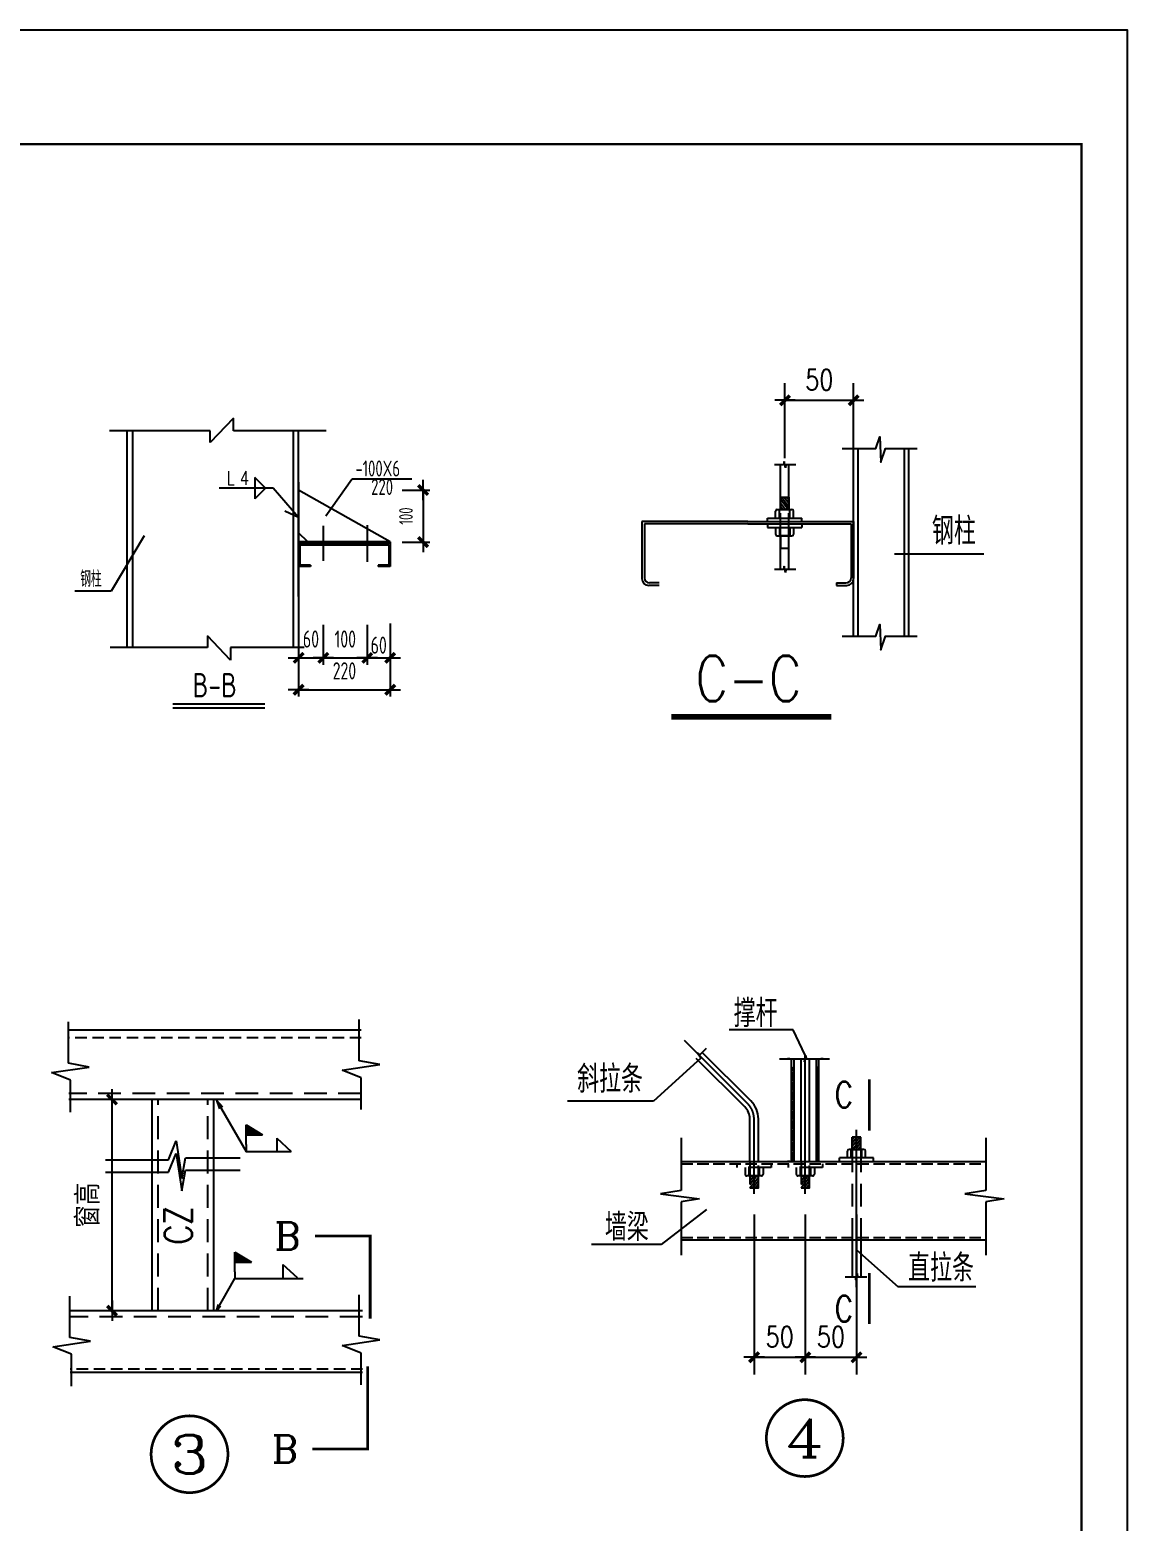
# Model space of a CAD drawing. Extents: x -321761 to 1215725, y 241863 to 438812.
# Drawn here: x 1050743 to 1074725, y 268656 to 301263 of the extents above; entities that cross this region are included whole.
import ezdxf
from ezdxf.enums import TextEntityAlignment as Align

# ---------------------------------------------------------------- set-up
doc = ezdxf.new("R2010")
doc.units = 0
doc.header["$LTSCALE"] = 1000
for name, pattern in [('DASH', [0.35, 0.25, -0.1]), ('DASHDOT', [25.4, 12.7, -6.35, 0, -6.35]), ('DASHED', [0.75, 0.5, -0.25]), ('DASHED2', [0.375, 0.25, -0.125]), ('DOTE', [2.42, 2, -0.2, 0.02, -0.2])]:
    doc.linetypes.add(name, pattern=pattern)
doc.layers.get('0').update_dxf_attribs({"linetype": 'CONTINUOUS'})
doc.layers.get('Defpoints').update_dxf_attribs({"linetype": 'CONTINUOUS'})
for name, color, linetype in [('10014', 2, 'CONTINUOUS'), ('BORDER', 7, 'CONTINUOUS'), ('D', 4, 'CONTINUOUS'), ('DHX', 1, 'DASHDOT'), ('DIM', 3, 'CONTINUOUS'), ('DOTE', 1, 'DOTE'), ('J', 7, 'DASHED2'), ('JI', 7, 'DASHED'), ('LI', 3, 'CONTINUOUS'), ('PUB_DIM', 3, 'CONTINUOUS'), ('PUB_TEXT', 7, 'CONTINUOUS'), ('XUX', 3, 'DASHED'), ('一般文字', 6, 'CONTINUOUS')]:
    doc.layers.add(name, color=color, linetype=linetype)
doc.styles.add('_HZTXT', font='atssdeng.shx', dxfattribs={"width": 0.8, "bigfont": 'atssdchn.shx'})
doc.styles.add('_SIMPLEX', font='SIMPLEX.shx', dxfattribs={"width": 0.8})
doc.styles.add('_TXT', font='SIMPLEX.shx', dxfattribs={"width": 0.6})
doc.styles.add('COMP', font='complex', dxfattribs={"bigfont": 'hztxt'})
doc.styles.add('DIM_FONT', font='SIMPLEX.shx', dxfattribs={"width": 0.8})
doc.styles.add('TESSDREN', font='tssdeng.shx', dxfattribs={"width": 0.7, "height": 300, "bigfont": 'tssdchn.shx'})
doc.styles.add('TSSD_Dimension', font='Tssdeng.shx', dxfattribs={"width": 0.7, "bigfont": 'hztxt.shx'})
doc.styles.add('TSSD_Rein', font='Tssdeng.shx', dxfattribs={"width": 0.7, "bigfont": 'hztxt.shx'})
doc.styles.add('wutxt', font='txt.shx', dxfattribs={"width": 0.8, "bigfont": 'hztxt.shx'})
doc.dimstyles.new('DIMN150', dxfattribs={"dimscale": 1.5, "dimtxt": 300, "dimasz": 1, "dimexe": 250, "dimexo": 300, "dimgap": 150, "dimtad": 1, "dimdec": 0, "dimzin": 0, "dimdsep": 46, "dimtxsty": 'DIM_FONT', "dimblk": '_DIMX', "dimcen": 0.09, "dimclrt": 7, "dimadec": 0, "dimazin": 0, "dimtfac": 1, "dimtdec": 0, "dimtix": 1, "dimtmove": 2, "dimatfit": 3, "dimldrblk": '_DIMX', "dimfxl": 1, "dimtolj": 1, "dimtzin": 0, "dimarcsym": 0})

# ---------------------------------------------------------------- blocks, each defined once
blk = doc.blocks.new('_SECTION')
at = {"const_width": 0.1}
blk.add_lwpolyline([(2, 0), (0, 0), (0, 3)], dxfattribs=at)
at = {"style": 'COMP'}
blk.add_attdef('A', text='', height=1, dxfattribs=at).set_placement((3, 0), align=Align.MIDDLE)
blk = doc.blocks.new('XHFY')
for p, q in [((0, 2.53), (0, 4.03)), ((0, 4.03), (2.5, 2.53)), ((0, 1.03), (0, 2.53)), ((0, 2.53), (2.5, 2.53)), ((0, 1.03), (0, 0))]:
    blk.add_line(p, q)
for points in [[(2.5, 2.53), (0, 2.53), (0, 4.03), (2.5, 2.53)], [(0, 4.03), (2.5, 2.53), (0, 4.03), (2.5, 2.53)], [(2.5, 2.53), (0, 2.53), (0, 4.03), (0, 2.53)]]:
    blk.add_solid(points)
blk = doc.blocks.new('_INDEX1')
at = {"const_width": 0.035}
blk.add_lwpolyline([(-0.5, 0, 1), (0.5, 0, 1)], format="xyb", close=True, dxfattribs=at)
at = {"style": 'COMP', "width": 2.333333}
blk.add_attdef('1', text='', height=0.5, dxfattribs=at).set_placement((-0.25, -0.25), (0.25, -0.25), align=Align.FIT)
blk = doc.blocks.new('*X248')
at = {"color": 0}
for p, q in [((20847, 8048.4), (20857.8, 8059.2)), ((20849, 8032.7), (20878, 8061.7)), ((20851, 8017), (20898.2, 8064.2)), ((20860.8, 8009.2), (20917.9, 8066.2)), ((20881, 8011.7), (20919.8, 8050.5)), ((20901.2, 8014.2), (20921.8, 8034.8)), ((20921.4, 8016.7), (20923.8, 8019.1))]:
    blk.add_line(p, q, dxfattribs=at)
blk = doc.blocks.new('*X247')
at = {"color": 0}
for p, q in [((20621.6, 8017.5), (20635.6, 8031.4)), ((20623.6, 8001.7), (20655.8, 8033.9)), ((20625.6, 7986), (20676, 8036.4)), ((20638.6, 7981.4), (20692.5, 8035.3)), ((20658.8, 7983.9), (20694.4, 8019.5)), ((20679, 7986.4), (20696.4, 8003.8))]:
    blk.add_line(p, q, dxfattribs=at)
blk = doc.blocks.new('*X249')
at = {"color": 0}
for p, q in [((22073.4, 7789.8), (22085.9, 7802.3)), ((22085, 7787.3), (22100, 7802.3)), ((22099.2, 7787.3), (22114.2, 7802.3)), ((22113.3, 7787.3), (22128.3, 7802.3)), ((22127.5, 7787.3), (22142.5, 7802.3)), ((22141.6, 7787.3), (22156.6, 7802.3)), ((22155.7, 7787.3), (22170.7, 7802.3)), ((22169.9, 7787.3), (22184.9, 7802.3)), ((22184, 7787.3), (22199, 7802.3)), ((22198.2, 7787.3), (22213.2, 7802.3)), ((22212.3, 7787.3), (22227.3, 7802.3)), ((22226.4, 7787.3), (22241.4, 7802.3)), ((22240.6, 7787.3), (22255.6, 7802.3)), ((22254.7, 7787.3), (22269.7, 7802.3)), ((22268.9, 7787.3), (22283.9, 7802.3)), ((22283, 7787.3), (22298, 7802.3)), ((22297.2, 7787.3), (22312.2, 7802.3)), ((22311.3, 7787.3), (22326.3, 7802.3)), ((22325.4, 7787.3), (22340.4, 7802.3)), ((22339.6, 7787.3), (22354.6, 7802.3)), ((22353.7, 7787.3), (22368.7, 7802.3)), ((22367.9, 7787.3), (22382.9, 7802.3)), ((22382, 7787.3), (22397, 7802.3)), ((22396.2, 7787.3), (22411.2, 7802.3)), ((22410.3, 7787.3), (22425.3, 7802.3)), ((22424.4, 7787.3), (22439.4, 7802.3)), ((22438.6, 7787.3), (22453.6, 7802.3)), ((22452.7, 7787.3), (22467.7, 7802.3)), ((22466.9, 7787.3), (22481.9, 7802.3)), ((22481, 7787.3), (22496, 7802.3)), ((22495.1, 7787.3), (22510.1, 7802.3)), ((22509.3, 7787.3), (22524.3, 7802.3)), ((22523.4, 7787.3), (22538.4, 7802.3)), ((22537.6, 7787.3), (22552.6, 7802.3)), ((22551.7, 7787.3), (22566.7, 7802.3)), ((22565.9, 7787.3), (22580.9, 7802.3)), ((22580, 7787.3), (22595, 7802.3)), ((22594.1, 7787.3), (22609.1, 7802.3)), ((22608.3, 7787.3), (22623.3, 7802.3)), ((22622.4, 7787.3), (22626.2, 7791.1))]:
    blk.add_line(p, q, dxfattribs=at)
blk = doc.blocks.new('*X250')
at = {"color": 0}
for p, q in [((20621.6, 8017.5), (20635.6, 8031.4)), ((20623.6, 8001.7), (20655.8, 8033.9)), ((20625.6, 7986), (20676, 8036.4)), ((20638.6, 7981.4), (20692.5, 8035.3)), ((20658.8, 7983.9), (20694.4, 8019.5)), ((20679, 7986.4), (20696.4, 8003.8))]:
    blk.add_line(p, q, dxfattribs=at)
blk = doc.blocks.new('_DIMX')
blk.add_line((-150, 0), (150, 0))
at = {"const_width": 50}
blk.add_lwpolyline([(-70, -70), (70, 70)], dxfattribs=at)
blk = doc.blocks.new('*D355')
at = {"layer": 'Defpoints', "color": 0, "linetype": 'ByBlock'}
for p in [(1068748, 293162), (1067247, 291447), (1068748, 291447)]:
    blk.add_point(p, dxfattribs=at)
at = {"layer": 'PUB_DIM', "color": 0, "linetype": 'ByBlock', "lineweight": -2}
for p, q in [((1067247, 291897), (1067247, 293537)), ((1068748, 291897), (1068748, 293537)), ((1067249, 293162), (1068746, 293162))]:
    blk.add_line(p, q, dxfattribs=at)
at = {"layer": 'PUB_DIM', "color": 0, "linetype": 'ByBlock', "lineweight": -2, "xscale": 1.5, "yscale": 1.5, "zscale": 1.5, "rotation": 180}
blk.add_blockref('_DIMX', (1067247, 293162), dxfattribs=at)
at = {"layer": 'PUB_DIM', "color": 0, "linetype": 'ByBlock', "lineweight": -2, "xscale": 1.5, "yscale": 1.5, "zscale": 1.5}
blk.add_blockref('_DIMX', (1068748, 293162), dxfattribs=at)
at = {"layer": 'PUB_DIM', "color": 7, "linetype": 'ByBlock', "insert": (1067997, 293612), "char_height": 450, "attachment_point": 5, "style": 'DIM_FONT'}
blk.add_mtext('\\A1;50', dxfattribs=at)
blk = doc.blocks.new('*D356')
at = {"layer": 'Defpoints', "color": 0, "linetype": 'ByBlock'}
for p in [(1066571, 275810), (1067691, 275810), (1067691, 272239)]:
    blk.add_point(p, dxfattribs=at)
at = {"layer": 'PUB_DIM', "color": 0, "linetype": 'ByBlock', "lineweight": -2}
for p, q in [((1066571, 275360), (1066571, 271864)), ((1067691, 275360), (1067691, 271864)), ((1066573, 272239), (1067690, 272239))]:
    blk.add_line(p, q, dxfattribs=at)
at = {"layer": 'PUB_DIM', "color": 0, "linetype": 'ByBlock', "lineweight": -2, "xscale": 1.5, "yscale": 1.5, "zscale": 1.5, "rotation": 180}
blk.add_blockref('_DIMX', (1066571, 272239), dxfattribs=at)
at = {"layer": 'PUB_DIM', "color": 0, "linetype": 'ByBlock', "lineweight": -2, "xscale": 1.5, "yscale": 1.5, "zscale": 1.5}
blk.add_blockref('_DIMX', (1067691, 272239), dxfattribs=at)
at = {"layer": 'PUB_DIM', "color": 7, "linetype": 'ByBlock', "insert": (1067131, 272689), "char_height": 450, "attachment_point": 5, "style": 'DIM_FONT'}
blk.add_mtext('\\A1;50', dxfattribs=at)
blk = doc.blocks.new('*D357')
at = {"layer": 'Defpoints', "color": 0, "linetype": 'ByBlock'}
for p in [(1067691, 275810), (1068811, 275810), (1068811, 272239)]:
    blk.add_point(p, dxfattribs=at)
at = {"layer": 'PUB_DIM', "color": 0, "linetype": 'ByBlock', "lineweight": -2}
for p, q in [((1067691, 275360), (1067691, 271864)), ((1068811, 275360), (1068811, 271864)), ((1067693, 272239), (1068809, 272239))]:
    blk.add_line(p, q, dxfattribs=at)
at = {"layer": 'PUB_DIM', "color": 0, "linetype": 'ByBlock', "lineweight": -2, "xscale": 1.5, "yscale": 1.5, "zscale": 1.5, "rotation": 180}
blk.add_blockref('_DIMX', (1067691, 272239), dxfattribs=at)
at = {"layer": 'PUB_DIM', "color": 0, "linetype": 'ByBlock', "lineweight": -2, "xscale": 1.5, "yscale": 1.5, "zscale": 1.5}
blk.add_blockref('_DIMX', (1068811, 272239), dxfattribs=at)
at = {"layer": 'PUB_DIM', "color": 7, "linetype": 'ByBlock', "insert": (1068251, 272689), "char_height": 450, "attachment_point": 5, "style": 'DIM_FONT'}
blk.add_mtext('\\A1;50', dxfattribs=at)
blk = doc.blocks.new('*D358')
at = {"layer": 'Defpoints', "color": 0, "linetype": 'ByBlock'}
for p in [(1052539, 277874), (1053418, 277874), (1053418, 273258)]:
    blk.add_point(p, dxfattribs=at)
at = {"layer": 'PUB_DIM', "color": 0, "linetype": 'ByBlock', "lineweight": -2}
for p, q in [((1052968, 277874), (1052164, 277874)), ((1052539, 273259), (1052539, 277873)), ((1052968, 273258), (1052164, 273258))]:
    blk.add_line(p, q, dxfattribs=at)
at = {"layer": 'PUB_DIM', "color": 0, "linetype": 'ByBlock', "lineweight": -2, "xscale": 1.5, "yscale": 1.5, "zscale": 1.5}
for p, rotation in [((1052539, 277874), 90), ((1052539, 273258), 270)]:
    blk.add_blockref('_DIMX', p, dxfattribs=dict(at, rotation=rotation))
at = {"layer": 'PUB_DIM', "color": 7, "linetype": 'ByBlock', "insert": (1052017, 275566), "char_height": 450, "attachment_point": 5, "rotation": 90, "style": 'DIM_FONT'}
blk.add_mtext('\\A1;窗高', dxfattribs=at)
blk = doc.blocks.new('*D371')
at = {"layer": 'Defpoints', "color": 0}
for p in [(1058578, 291201), (1058578, 290064), (1059338, 290064)]:
    blk.add_point(p, dxfattribs=at)
at = {"layer": 'PUB_DIM', "color": 0, "lineweight": -2}
for p, q in [((1058878, 291201), (1059488, 291201)), ((1059338, 291200), (1059338, 290065)), ((1058878, 290064), (1059488, 290064))]:
    blk.add_line(p, q, dxfattribs=at)
at = {"layer": 'PUB_DIM', "color": 0, "lineweight": -2, "xscale": 1.5, "yscale": 1.5, "zscale": 1.5}
for p, rotation in [((1059338, 291201), 90), ((1059338, 290064), 270)]:
    blk.add_blockref('_DIMX', p, dxfattribs=dict(at, rotation=rotation))
at = {"layer": 'PUB_DIM', "color": 7, "insert": (1058963, 290632), "char_height": 300, "attachment_point": 5, "rotation": 90, "style": 'TESSDREN'}
blk.add_mtext('\\A1;100', dxfattribs=at)
blk = doc.blocks.new('*D372')
at = {"layer": 'Defpoints', "color": 0}
for p in [(1056617, 288550), (1057157, 288550), (1057157, 287531)]:
    blk.add_point(p, dxfattribs=at)
at = {"layer": 'PUB_DIM', "color": 0, "lineweight": -2}
for p, q in [((1056617, 288250), (1056617, 287381)), ((1057157, 288250), (1057157, 287381)), ((1056616, 287531), (1056614, 287531)), ((1056617, 287531), (1057157, 287531)), ((1057158, 287531), (1057160, 287531))]:
    blk.add_line(p, q, dxfattribs=at)
at = {"layer": 'PUB_DIM', "color": 0, "lineweight": -2, "xscale": 1.5, "yscale": 1.5, "zscale": 1.5}
blk.add_blockref('_DIMX', (1056617, 287531), dxfattribs=at)
at = {"layer": 'PUB_DIM', "color": 0, "lineweight": -2, "xscale": 1.5, "yscale": 1.5, "zscale": 1.5, "rotation": 180}
blk.add_blockref('_DIMX', (1057157, 287531), dxfattribs=at)
at = {"layer": 'PUB_DIM', "color": 7, "insert": (1056887, 287943), "char_height": 375, "attachment_point": 5, "style": 'TSSD_Dimension'}
blk.add_mtext('\\A1;60', dxfattribs=at)
blk = doc.blocks.new('*D373')
at = {"layer": 'Defpoints', "color": 0}
for p in [(1057157, 288550), (1058117, 288550), (1058117, 287531)]:
    blk.add_point(p, dxfattribs=at)
at = {"layer": 'PUB_DIM', "color": 0, "lineweight": -2}
for p, q in [((1057157, 288250), (1057157, 287381)), ((1058117, 288250), (1058117, 287381)), ((1057158, 287531), (1058116, 287531))]:
    blk.add_line(p, q, dxfattribs=at)
at = {"layer": 'PUB_DIM', "color": 0, "lineweight": -2, "xscale": 1.5, "yscale": 1.5, "zscale": 1.5, "rotation": 180}
blk.add_blockref('_DIMX', (1057157, 287531), dxfattribs=at)
at = {"layer": 'PUB_DIM', "color": 0, "lineweight": -2, "xscale": 1.5, "yscale": 1.5, "zscale": 1.5}
blk.add_blockref('_DIMX', (1058117, 287531), dxfattribs=at)
at = {"layer": 'PUB_DIM', "color": 7, "insert": (1057637, 287943), "char_height": 375, "attachment_point": 5, "style": 'TSSD_Dimension'}
blk.add_mtext('\\A1;100', dxfattribs=at)
blk = doc.blocks.new('*D374')
at = {"layer": 'Defpoints', "color": 0}
for p in [(1058117, 288550), (1058619, 288550), (1058619, 287531)]:
    blk.add_point(p, dxfattribs=at)
at = {"layer": 'PUB_DIM', "color": 0, "lineweight": -2}
for p, q in [((1058117, 288250), (1058117, 287381)), ((1058619, 288250), (1058619, 287381)), ((1058119, 287531), (1058618, 287531))]:
    blk.add_line(p, q, dxfattribs=at)
at = {"layer": 'PUB_DIM', "color": 0, "lineweight": -2, "xscale": 1.5, "yscale": 1.5, "zscale": 1.5, "rotation": 180}
blk.add_blockref('_DIMX', (1058117, 287531), dxfattribs=at)
at = {"layer": 'PUB_DIM', "color": 0, "lineweight": -2, "xscale": 1.5, "yscale": 1.5, "zscale": 1.5}
blk.add_blockref('_DIMX', (1058619, 287531), dxfattribs=at)
at = {"layer": 'PUB_DIM', "color": 7, "insert": (1058368, 287809), "char_height": 375, "attachment_point": 5, "style": 'TSSD_Dimension'}
blk.add_mtext('\\A1;60', dxfattribs=at)
blk = doc.blocks.new('*D375')
at = {"layer": 'Defpoints', "color": 0}
for p in [(1056617, 288579), (1058619, 288579), (1058619, 286835)]:
    blk.add_point(p, dxfattribs=at)
at = {"layer": 'PUB_DIM', "color": 0, "lineweight": -2}
for p, q in [((1056617, 288279), (1056617, 286685)), ((1058619, 288279), (1058619, 286685)), ((1056619, 286835), (1058618, 286835))]:
    blk.add_line(p, q, dxfattribs=at)
at = {"layer": 'PUB_DIM', "color": 0, "lineweight": -2, "xscale": 1.5, "yscale": 1.5, "zscale": 1.5, "rotation": 180}
blk.add_blockref('_DIMX', (1056617, 286835), dxfattribs=at)
at = {"layer": 'PUB_DIM', "color": 0, "lineweight": -2, "xscale": 1.5, "yscale": 1.5, "zscale": 1.5}
blk.add_blockref('_DIMX', (1058619, 286835), dxfattribs=at)
at = {"layer": 'PUB_DIM', "color": 7, "insert": (1057618, 287247), "char_height": 375, "attachment_point": 5, "style": 'TSSD_Dimension'}
blk.add_mtext('\\A1;220', dxfattribs=at)

msp = doc.modelspace()

# ---------------------------------------------------------------- linework, layer by layer
for p, q in [((1054687, 292496.1), (1052482.5, 292496.1)), ((1052864.4, 292496.1), (1052864.4, 287755.3)), ((1052984.4, 292496.1), (1052984.4, 287755.3)), ((1055194.8, 292769.7), (1054687, 292240.1)), ((1054687, 292240.1), (1054687, 292496.1)), ((1055194.8, 292496.1), (1055194.8, 292769.7)), ((1057220.5, 292496.1), (1055194.8, 292496.1)), ((1056497.2, 292496.1), (1056497.2, 287755.3)), ((1056617.2, 288875.7), (1056617.2, 292496.1)), ((1056058.1, 291241.2), (1054878.6, 291241.2)), ((1055662.3, 291471.3), (1055662.3, 291011.1)), ((1055892.4, 291241.2), (1055662.3, 291471.3)), ((1055892.4, 291241.2), (1055662.3, 291011.1)), ((1056617.2, 290601.8), (1056058.1, 291241.2)), ((1056617.2, 291375.7), (1056617.2, 287755.3)), ((1058617.2, 290065.7), (1056617.2, 291199)), ((1057212.9, 290633.6), (1057783.2, 291439)), ((1059089.9, 291439), (1057783.2, 291439)), ((1056617.2, 290601.8), (1056315, 290741.6)), ((1056817.2, 290065.7), (1056617.2, 290265.7)), ((1053243.8, 290198.2), (1052523.8, 288990)), ((1058617.2, 290065.7), (1056617.2, 290065.7)), ((1058617.2, 290025.7), (1056617.2, 290025.7)), ((1056617.2, 289525.7), (1056617.2, 290025.7)), ((1058587.2, 289995.7), (1056647.2, 289995.7)), ((1056647.2, 289995.7), (1056647.2, 289555.7)), ((1058587.2, 289995.7), (1058587.2, 289555.7)), ((1058617.2, 290065.7), (1058617.2, 290025.7)), ((1058617.2, 290025.7), (1058617.2, 289525.7)), ((1056877.2, 289555.7), (1056647.2, 289555.7)), ((1056877.2, 289555.7), (1056647.2, 289555.7)), ((1056877.2, 289555.7), (1056877.2, 289525.7)), ((1058587.2, 289555.7), (1058357.2, 289555.7)), ((1058357.2, 289555.7), (1058357.2, 289525.7)), ((1056877.2, 289525.7), (1056617.2, 289525.7)), ((1058617.2, 289525.7), (1058357.2, 289525.7)), ((1052523.8, 288990), (1051727.8, 288990)), ((1054627.1, 288011.3), (1054627.1, 287755.3)), ((1055129, 287481.7), (1054627.1, 288011.3)), ((1054627.1, 287755.3), (1052497.9, 287755.3)), ((1055129, 287755.3), (1055129, 287481.7)), ((1056738.2, 287755.3), (1055129, 287755.3)), ((1051597.9, 279401.8), (1052868.8, 279401.8)), ((1052868.9, 279401.8), (1057985, 279401.8)), ((1057985, 277874.3), (1051597.9, 277874.3)), ((1053417.9, 273257.9), (1053417.9, 277874.3)), ((1054765.6, 273257.9), (1054765.6, 277874.3)), ((1058014.6, 273257.9), (1051627.4, 273257.9)), ((1058014.6, 271910.2), (1051627.4, 271910.2))]:
    msp.add_line(p, q)
at = {"const_width": 124.4}
msp.add_lwpolyline([(1064763, 286242.3), (1068261.7, 286242.3)], dxfattribs=at)
for centre, start, end in [((1052868.8, 279401.6), 0, 90), ((1053012.9, 279401.6), 90, 180)]:
    msp.add_arc(centre, 0.144, start, end)
for points in [[(1057236.5, 290065.7), (1057236.5, 289995.7), (1057076.5, 290065.7), (1057076.5, 289995.7)], [(1058197.2, 290065.7), (1058197.2, 289995.7), (1058037.2, 290065.7), (1058037.2, 289995.7)]]:
    msp.add_solid(points)
at = {"layer": '10014'}
for p, q in [((1068747.6, 288004.1), (1068747.6, 292108.5)), ((1068847.6, 288004.1), (1068847.6, 292108.5)), ((1069855.4, 288004.1), (1069855.4, 292108.5)), ((1069955.4, 288004.1), (1069955.4, 292108.5)), ((1069641.2, 289805.9), (1071593.1, 289805.9))]:
    msp.add_line(p, q, dxfattribs=at)
at = {"layer": '10014', "color": 0}
for points in [[(1068495.1, 292108.5), (1069229.6, 292108.5), (1069316.6, 292363.9), (1069340.3, 291811.1), (1069446.5, 292108.5), (1070135.7, 292108.5)], [(1068495.1, 288004.1), (1069229.6, 288004.1), (1069316.6, 288259.5), (1069340.3, 287706.7), (1069446.5, 288004.1), (1070135.7, 288004.1)]]:
    msp.add_lwpolyline(points, dxfattribs=at)
at = {"layer": 'BORDER'}
msp.add_lwpolyline([(1032725.4, 241862.6), (1032725.4, 301262.6), (1074725.4, 301262.6), (1074725.4, 241862.6)], close=True, dxfattribs=at)
at = {"layer": 'BORDER', "const_width": 50}
msp.add_lwpolyline([(1033725.4, 242862.6), (1033725.4, 298762.6), (1073725.4, 298762.6), (1073725.4, 242862.6)], close=True, dxfattribs=at)
at = {"layer": 'D'}
for p, q in [((1051587.1, 278667.6), (1051587.1, 279570.2)), ((1057941.6, 278720), (1057941.6, 279622.6)), ((1051217.6, 278462.5), (1052038.7, 278585.6)), ((1051628.2, 278298.4), (1051217.6, 278462.5)), ((1057572.1, 278514.9), (1058393.2, 278638)), ((1057982.6, 278350.8), (1057572.1, 278514.9)), ((1058393.2, 278638), (1057941.6, 278720)), ((1051628.2, 277601), (1051628.2, 278298.4)), ((1057982.6, 277653.4), (1057982.6, 278350.8)), ((1053775, 276559.8), (1053939.1, 276970.3)), ((1053939.1, 276970.3), (1054062.2, 276149.2)), ((1052399.8, 276559.8), (1053775, 276559.8)), ((1053775, 276285.9), (1053939.1, 276696.5)), ((1053939.1, 276696.5), (1054062.2, 275875.4)), ((1054062.2, 276149.2), (1054144.2, 276600.8)), ((1054144.2, 276600.8), (1055338, 276600.8)), ((1052399.8, 276285.9), (1053775, 276285.9)), ((1054062.2, 275875.4), (1054144.2, 276327)), ((1054144.2, 276327), (1055338, 276327)), ((1051614.5, 272675.1), (1051614.5, 273577.6)), ((1057941.6, 272702.1), (1057941.6, 273604.7)), ((1051245, 272469.9), (1052066.1, 272593)), ((1052066.1, 272593), (1051614.5, 272675.1)), ((1057572.1, 272497), (1058393.2, 272620)), ((1058393.2, 272620), (1057941.6, 272702.1)), ((1051655.6, 272305.8), (1051245, 272469.9)), ((1051655.6, 271608.4), (1051655.6, 272305.8)), ((1057982.6, 272332.9), (1057572.1, 272497)), ((1057982.6, 271635.4), (1057982.6, 272332.9))]:
    msp.add_line(p, q, dxfattribs=at)
at = {"layer": 'DHX'}
for p, q in [((1066434.7, 277779.2), (1065048.4, 279164.3)), ((1067691.2, 275809.5), (1067691.2, 278844.9)), ((1066571.5, 275809.5), (1066571.5, 277449.2)), ((1068810.9, 273769.6), (1068810.9, 277215.3))]:
    msp.add_line(p, q, dxfattribs=at)
msp.add_arc((1066104.9, 277449.2), 466.6, 0, 45.02515, dxfattribs=at)
at = {"layer": 'DIM'}
for p, q in [((1067217.7, 291752.9), (1067014.4, 291752.9)), ((1067145.4, 290775.5), (1067145.4, 291752.9)), ((1067228.8, 291824.1), (1067217.7, 291752.9)), ((1067256.9, 291687.4), (1067228.8, 291824.1)), ((1067265.9, 291752.9), (1067256.9, 291687.4)), ((1067484.4, 291752.9), (1067265.9, 291752.9)), ((1067332.1, 290775.5), (1067332.1, 291752.9)), ((1067145.4, 290775.5), (1067145.4, 291046.1)), ((1067145.4, 291046.1), (1067332.1, 291046.1)), ((1067332.1, 291046.1), (1067332.1, 290775.5)), ((1066865.5, 290588.8), (1067612, 290588.8)), ((1066865.5, 290514.2), (1066865.5, 290588.8)), ((1067041, 290588.8), (1067041, 290738.1)), ((1067078.3, 290775.5), (1067399.2, 290775.5)), ((1067124.5, 290588.8), (1067124.5, 290775.5)), ((1067332.1, 290775.5), (1067145.4, 290775.5)), ((1067353, 290588.8), (1067353, 290775.5)), ((1067436.5, 290588.8), (1067436.5, 290738.1)), ((1067612, 290514.2), (1067612, 290588.8)), ((1064121.1, 290514.2), (1064121.1, 289263.8)), ((1066434.3, 290514.2), (1064121.1, 290514.2)), ((1064177, 290458.2), (1064177, 289282.5)), ((1066434.3, 290458.2), (1064177, 290458.2)), ((1066434.3, 290514.2), (1068747.6, 290514.2)), ((1066434.3, 290458.2), (1068691.7, 290458.2)), ((1066865.5, 290458.2), (1066865.5, 290383.6)), ((1066865.5, 290383.6), (1067612, 290383.6)), ((1067041, 290383.6), (1067041, 290234.3)), ((1067124.5, 290383.6), (1067124.5, 290196.9)), ((1067353, 290383.6), (1067353, 290196.9)), ((1067436.5, 290383.6), (1067436.5, 290234.3)), ((1067612, 290458.2), (1067612, 290383.6)), ((1068691.7, 290458.2), (1068691.7, 289282.5)), ((1068747.6, 290514.2), (1068747.6, 289263.8)), ((1067078.3, 290196.9), (1067399.2, 290196.9)), ((1067332.1, 290196.9), (1067145.4, 290196.9)), ((1067145.4, 290196.9), (1067145.4, 289926.3)), ((1067145.4, 289466.5), (1067145.4, 290196.9)), ((1067145.4, 289926.3), (1067332.1, 289926.3)), ((1067332.1, 289926.3), (1067332.1, 290196.9)), ((1067332.1, 289466.5), (1067332.1, 290196.9)), ((1067217.7, 289466.5), (1067014.4, 289466.5)), ((1067228.8, 289537.7), (1067217.7, 289466.5)), ((1067256.9, 289401), (1067228.8, 289537.7)), ((1067265.9, 289466.5), (1067256.9, 289401)), ((1067484.4, 289466.5), (1067265.9, 289466.5)), ((1064494.3, 289114.5), (1064270.4, 289114.5)), ((1064494.3, 289170.5), (1064289, 289170.5)), ((1068374.4, 289170.5), (1068579.7, 289170.5)), ((1068374.4, 289170.5), (1068374.4, 289114.5)), ((1068374.4, 289114.5), (1068598.3, 289114.5)), ((1067427.2, 279396.4), (1066025.7, 279396.4)), ((1067691.2, 278844.9), (1067427.2, 279396.4)), ((1065407.2, 278780.1), (1065330.3, 278896.6)), ((1065330.3, 278896.6), (1065388.6, 278854.2)), ((1065388.6, 278854.2), (1065532.2, 278997.9)), ((1066500.6, 277845.2), (1065439.7, 278905.3)), ((1067673.1, 278701), (1067701.1, 278837.7)), ((1067701.1, 278837.7), (1067712.3, 278766.4)), ((1065407.2, 278780.1), (1064370.9, 277840.2)), ((1066368.7, 277713.2), (1065307.8, 278773.2)), ((1067124.8, 278766.4), (1067664.1, 278766.4)), ((1067355.3, 278766.4), (1067299.3, 278766.4)), ((1067392.6, 276522.8), (1067392.6, 278766.4)), ((1067448.6, 276522.8), (1067448.6, 278766.4)), ((1067597.9, 276522.8), (1067597.9, 278766.4)), ((1067664.1, 278766.4), (1067673.1, 278701)), ((1067712.3, 278766.4), (1068222.9, 278766.4)), ((1067784.5, 276522.8), (1067784.5, 278766.4)), ((1067933.8, 276522.8), (1067933.8, 278766.4)), ((1067989.8, 276522.8), (1067989.8, 278766.4)), ((1068083.1, 278766.4), (1068027.1, 278766.4)), ((1054821.1, 277862.1), (1055468.2, 276741.3)), ((1054821.1, 277862.1), (1054950.5, 277718.7)), ((1054821.1, 277862.1), (1054891.5, 277668.2)), ((1064370.9, 277840.2), (1062497.3, 277840.2)), ((1066478.1, 276522.8), (1066478.1, 277449.2)), ((1066664.8, 276522.8), (1066664.8, 277449.2)), ((1064980.7, 277037.7), (1064980.7, 275886.6)), ((1068904.3, 277054.7), (1068717.6, 277054.7)), ((1068717.6, 276784.1), (1068717.6, 277054.7)), ((1068717.6, 277054.7), (1068717.6, 276784.1)), ((1068904.3, 276784.1), (1068904.3, 277054.7)), ((1071636.6, 277037.7), (1071636.6, 275886.6)), ((1055468.3, 276741.2), (1056456.5, 276741.2)), ((1064980.7, 276522.8), (1071636.6, 276522.8)), ((1067355.3, 276522.8), (1067299.3, 276522.8)), ((1069184.2, 276597.4), (1068437.7, 276597.4)), ((1068437.7, 276522.8), (1068437.7, 276597.4)), ((1068613.2, 276597.4), (1068613.2, 276746.7)), ((1068971.4, 276784.1), (1068650.5, 276784.1)), ((1068696.7, 276597.4), (1068696.7, 276784.1)), ((1068717.6, 276784.1), (1068904.3, 276784.1)), ((1068925.2, 276597.4), (1068925.2, 276784.1)), ((1069008.7, 276597.4), (1069008.7, 276746.7)), ((1069184.2, 276522.8), (1069184.2, 276597.4)), ((1064980.7, 275886.6), (1064524.6, 275813.1)), ((1071636.6, 275886.6), (1071180.6, 275813.1)), ((1064524.6, 275813.1), (1065378.5, 275703.8)), ((1065378.5, 275703.8), (1064980.7, 275634.9)), ((1064980.7, 275634.9), (1064980.7, 274473.3)), ((1071180.6, 275813.1), (1072034.4, 275703.8)), ((1072034.4, 275703.8), (1071636.6, 275634.9)), ((1071636.6, 275634.9), (1071636.6, 274473.3)), ((1065534.8, 275467.8), (1064543.4, 274707.1)), ((1064543.4, 274707.1), (1063019.6, 274707.1)), ((1064980.7, 274805.9), (1071636.6, 274805.9)), ((1068717.6, 274805.9), (1068717.6, 273997.3)), ((1068810.9, 274590.1), (1069721.3, 273782.1)), ((1068904.3, 274805.9), (1068904.3, 273997.3)), ((1054820.5, 273257.9), (1055224.8, 273958.2)), ((1055224.8, 273958.2), (1056718.6, 273958.2)), ((1068565.3, 273997.3), (1068783.8, 273997.3)), ((1068783.8, 273997.3), (1068792.8, 273931.8)), ((1068792.8, 273931.8), (1068820.9, 274068.6)), ((1068820.9, 274068.6), (1068832, 273997.3)), ((1068832, 273997.3), (1069035.3, 273997.3)), ((1071415.6, 273782.1), (1069721.3, 273782.1)), ((1054820.5, 273257.9), (1054866.5, 273391.1)), ((1054820.5, 273257.9), (1054913.1, 273360.7))]:
    msp.add_line(p, q, dxfattribs=at)
for centre, radius, start, end in [((1067078.3, 290738.1), 37.3, 90, 180), ((1067078.3, 290738.1), 37.3, 90, 180), ((1067399.2, 290738.1), 37.3, 0, 90), ((1067078.3, 290234.3), 37.3, 180, 270), ((1067078.3, 290234.3), 37.3, 180, 270), ((1067399.2, 290234.3), 37.3, 270, 0), ((1064270.4, 289263.8), 149.3, 180, 270), ((1064289, 289282.5), 112, 180, 270), ((1068579.7, 289282.5), 112, 270, 0), ((1068598.3, 289263.8), 149.3, 270, 0), ((1066104.9, 277449.2), 559.9, 0, 45.02515), ((1066104.9, 277449.2), 373.2, 0, 45.02515), ((1055468.3, 276741.4), 0.18, 210, 270), ((1068650.5, 276746.7), 37.3, 90, 180), ((1068971.4, 276746.7), 37.3, 0, 90), ((1068971.4, 276746.7), 37.3, 0, 90)]:
    msp.add_arc(centre, radius, start, end, dxfattribs=at)
at = {"layer": 'DOTE', "color": 8, "linetype": 'DOTE', "ltscale": 1.5}
for p, q in [((1057156.5, 290416.7), (1057156.5, 289653)), ((1058117.2, 290432.7), (1058117.2, 289633.1))]:
    msp.add_line(p, q, dxfattribs=at)
at = {"layer": 'J'}
for p, q in [((1057985, 279222.1), (1051597.9, 279222.1)), ((1058014.6, 271980.3), (1051627.4, 271980.3))]:
    msp.add_line(p, q, dxfattribs=at)
at = {"layer": 'JI'}
for p, q in [((1057985, 278009.1), (1051597.9, 278009.1)), ((1053545.6, 273257.9), (1053545.6, 277874.3)), ((1054630.9, 273257.9), (1054630.9, 277874.3)), ((1058014.6, 273123.2), (1051627.4, 273123.2))]:
    msp.add_line(p, q, dxfattribs=at)
at = {"layer": 'LI'}
for p, q in [((1056142.6, 277028.9), (1056142.6, 276741.2)), ((1056142.6, 277028.9), (1056456.5, 276741.2)), ((1056269.5, 274269.4), (1056269.5, 273981.7)), ((1056269.5, 274269.4), (1056583, 273982.1))]:
    msp.add_line(p, q, dxfattribs=at)
at = {"layer": 'PUB_DIM'}
msp.add_line((1052038.7, 278585.6), (1051587.1, 278667.6), dxfattribs=at)
at = {"layer": 'PUB_DIM', "const_width": 56}
for points in [[(1069091.7, 278316.2), (1069091.7, 277196.4)], [(1069091.7, 272963.5), (1069091.7, 274083.3)]]:
    msp.add_lwpolyline(points, dxfattribs=at)
at = {"layer": 'XUX'}
for p, q in [((1067145.4, 290196.9), (1067145.4, 290775.5)), ((1067332.1, 290196.9), (1067332.1, 290775.5)), ((1066478.1, 276522.8), (1066479.9, 275934.9)), ((1066664.8, 275934.9), (1066664.8, 276522.8)), ((1067597.9, 276522.8), (1067599.7, 275934.9)), ((1067784.5, 275934.9), (1067784.5, 276522.8)), ((1068717.6, 276784.1), (1068717.6, 274805.9)), ((1068904.3, 276784.1), (1068904.3, 274805.9)), ((1066198.2, 276466.8), (1066198.2, 276392.2)), ((1066944.7, 276392.2), (1066198.2, 276392.2)), ((1066373.7, 276392.2), (1066373.7, 276242.9)), ((1066731.9, 276205.5), (1066411, 276205.5)), ((1066457.2, 276392.2), (1066457.2, 276205.5)), ((1066478.1, 276205.5), (1066664.8, 276205.5)), ((1066685.7, 276392.2), (1066685.7, 276205.5)), ((1066769.2, 276392.2), (1066769.2, 276242.9)), ((1066944.7, 276466.8), (1066944.7, 276392.2)), ((1067318, 276466.8), (1067318, 276392.2)), ((1068064.5, 276392.2), (1067318, 276392.2)), ((1067493.4, 276392.2), (1067493.4, 276242.9)), ((1067851.7, 276205.5), (1067530.7, 276205.5)), ((1067577, 276392.2), (1067577, 276205.5)), ((1067597.9, 276205.5), (1067784.5, 276205.5)), ((1067805.4, 276392.2), (1067805.4, 276205.5)), ((1067889, 276392.2), (1067889, 276242.9)), ((1068064.5, 276466.8), (1068064.5, 276392.2)), ((1066664.8, 275934.9), (1066478.1, 275934.9)), ((1067784.5, 275934.9), (1067597.9, 275934.9))]:
    msp.add_line(p, q, dxfattribs=at)
at = {"layer": 'XUX', "linetype": 'DASH'}
for p, q in [((1064980.7, 276466.8), (1071636.6, 276466.8)), ((1064980.7, 274856.5), (1071636.6, 274856.5))]:
    msp.add_line(p, q, dxfattribs=at)
at = {"layer": 'XUX'}
for centre, start, end in [((1066411, 276242.9), 180, 270), ((1066731.9, 276242.9), 270, 0), ((1066731.9, 276242.9), 270, 0), ((1067530.7, 276242.9), 180, 270), ((1067851.7, 276242.9), 270, 0), ((1067851.7, 276242.9), 270, 0)]:
    msp.add_arc(centre, 37.3, start, end, dxfattribs=at)
at = {"layer": '一般文字', "color": 2}
msp.add_line((1053865.1, 286435.2), (1055879.5, 286435.2), dxfattribs=at)
at = {"layer": '一般文字', "color": 2, "const_width": 45}
msp.add_lwpolyline([(1053862.3, 286523.5), (1055879.4, 286523.5)], dxfattribs=at)

# ---------------------------------------------------------------- block references
at = {"xscale": 143.7605614885688, "yscale": 143.7605614885688, "zscale": 143.7605614885688}
for p in [(1055468.3, 276741.2), (1055224.8, 273958.2)]:
    msp.add_blockref('XHFY', p, dxfattribs=at)
at = {"layer": 'DIM'}
for name, p, xscale, yscale, zscale, rotation in [('*X250', (1047139.9, 371133.3), 3.732479999804751, 3.732479999773204, 3.732479999804751, 262.8749836510982), ('*X249', (1096514.6, 360974.7), -3.732480000006035, 3.732480000006035, 3.732480000000001, 90), ('*X249', (1097055.8, 360974.7), -3.732480000006035, 3.732480000006035, 3.732480000000001, 90), ('*X247', (1088909.8, 357141.9), -3.732479999804751, 3.732480000006035, 3.732480000000001, 97.12501634890182)]:
    msp.add_blockref(name, p, dxfattribs=dict(at, xscale=xscale, yscale=yscale, zscale=zscale, rotation=rotation))
at = {"layer": 'PUB_DIM'}
ref = msp.add_blockref('_SECTION', (1058181.8, 274891.9), dxfattribs=dict(at, xscale=603.1920960005373, yscale=603.1920960005373, zscale=603.1920960005373, rotation=180))
ref.add_attrib('A', 'B', dxfattribs={"layer": '0', "height": 603.2, "style": 'COMP'}).set_placement((1056372.2, 274891.9), align=Align.MIDDLE)
ref = msp.add_blockref('_SECTION', (1058126.4, 270232.7), dxfattribs=dict(at, xscale=-603.1920960005373, yscale=603.1920960000716, zscale=603.1920960000002))
ref.add_attrib('A', 'B', dxfattribs={"layer": '0', "height": 603.2, "style": 'COMP'}).set_placement((1056316.8, 270232.7), align=Align.MIDDLE)
at = {"layer": 'PUB_TEXT'}
ref = msp.add_blockref('_INDEX1', (1067679.6, 270472.1), dxfattribs=dict(at, xscale=1680, yscale=1680, zscale=1680))
ref.add_attrib('1', '4', dxfattribs={"layer": '0', "height": 840, "style": 'COMP', "width": 1.3125}).set_placement((1067259.6, 270052.1), (1068099.6, 270052.1), align=Align.FIT)
ref = msp.add_blockref('_INDEX1', (1054232.8, 270119.4), dxfattribs=dict(at, xscale=1680, yscale=1680, zscale=1680))
ref.add_attrib('1', '3', dxfattribs={"layer": '0', "height": 840, "style": 'COMP', "width": 1.5}).set_placement((1053812.8, 269699.4), (1054652.8, 269699.4), align=Align.FIT)
at = {"layer": 'XUX', "xscale": -3.732479999804751, "yscale": 3.732480000006035, "zscale": 3.732480000000001, "rotation": 97.12501634890182}
for p in [(1086670.3, 357141.9), (1087790, 357141.9)]:
    msp.add_blockref('*X248', p, dxfattribs=at)

# ---------------------------------------------------------------- texts
at = {"style": 'wutxt', "width": 0.8}
for s, p in [('L', (1055041.8, 291311.1)), ('4', (1055327.2, 291311.1))]:
    msp.add_text(s, height=300, dxfattribs=at).set_placement(p)
at = {"style": '_SIMPLEX', "width": 0.8}
msp.add_text('CZ', height=600, rotation=90, dxfattribs=at).set_placement((1054287.7, 274703.2))
at = {"layer": 'PUB_DIM', "style": 'DIM_FONT', "width": 0.8}
for p in [(1068531.8, 277980.3), (1068531.8, 273299.5)]:
    msp.add_text('C', height=559.9, dxfattribs=at).set_placement(p, align=Align.MIDDLE)
at = {"layer": 'PUB_TEXT'}
for s, height, style, width, p in [('-100X6', 350, 'TESSDREN', 0.7, (1057858.5, 291497.2)), ('220', 350, 'TESSDREN', 0.7, (1058201.8, 291092.7)), ('钢柱', 600, 'TSSD_Rein', 0.8, (1070459.3, 290006.1)), ('钢柱', 350, 'TESSDREN', 0.7, (1051845.5, 289081.2)), ('C-C', 995.33, '_TXT', 0.8, (1065289.6, 286582.8)), ('撑杆', 600, 'TSSD_Rein', 0.8, (1066126, 279458.7)), ('斜拉条', 600, 'TSSD_Rein', 0.8, (1062703.3, 278022.6)), ('墙梁', 600, 'TSSD_Rein', 0.8, (1063310.1, 274785.1)), ('直拉条', 600, 'TSSD_Rein', 0.8, (1069937.9, 273893.4))]:
    msp.add_text(s, height=height, dxfattribs=dict(at, style=style, width=width)).set_placement(p)
at = {"layer": '一般文字', "color": 2, "style": '_HZTXT', "width": 0.8}
msp.add_text('B-B', height=533.33, dxfattribs=at).set_placement((1054298.6, 286666.6))

# ---------------------------------------------------------------- dimensions: what is measured, and where the dimension line sits
at = {"layer": 'PUB_DIM', "linetype": 'ByBlock'}
for p1, p2, distance, text, picture, middle in [((1067247.3, 291447), (1068747.6, 291447), 1715.3, '50', '*D355', (1067997.5, 293612.3)), ((1053417.9, 273257.9), (1053417.9, 277874.3), 879.2, '窗高', '*D358', (1052017.4, 275566.1)), ((1066571.5, 275809.5), (1067691.2, 275809.5), -3570.4, '50', '*D356', (1067131.3, 272689.1)), ((1067691.2, 275809.5), (1068810.9, 275809.5), -3570.4, '50', '*D357', (1068251.1, 272689.1))]:
    dim = msp.add_aligned_dim(p1=p1, p2=p2, distance=distance, text=text, dimstyle='DIMN150', dxfattribs=at)
    dim.commit()
    dim.dimension.update_dxf_attribs({"geometry": picture, "text_midpoint": middle})
at = {"layer": 'PUB_DIM'}
for p1, p2, distance, text, override, picture, middle in [((1058578.2, 291201), (1058578.2, 290063.7), 759.7, '100', {"dimtxt": 400, "dimexe": 100, "dimexo": 200, "dimtxsty": 'TESSDREN'}, '*D371', (1058962.9, 290632.4)), ((1056617.2, 288579), (1058619.2, 288579), -1744.2, '220', {"dimtxt": 250, "dimexe": 100, "dimexo": 200, "dimtxsty": 'TSSD_Dimension', "dimdle": 100}, '*D375', (1057618.2, 287247.3)), ((1056617.2, 288549.6), (1057156.5, 288549.6), -1018.8, '60', {"dimtxt": 250, "dimexe": 100, "dimexo": 200, "dimtxsty": 'TSSD_Dimension', "dimdle": 100}, '*D372', (1056886.9, 287943.3)), ((1057156.5, 288549.6), (1058117.2, 288549.6), -1018.8, '100', {"dimtxt": 250, "dimexe": 100, "dimexo": 200, "dimtxsty": 'TSSD_Dimension', "dimdle": 100}, '*D373', (1057636.9, 287943.3))]:
    dim = msp.add_aligned_dim(p1=p1, p2=p2, distance=distance, text=text, dimstyle='DIMN150', override=override, dxfattribs=at)
    dim.commit()
    dim.dimension.update_dxf_attribs({"geometry": picture, "text_midpoint": middle})
dim = msp.add_linear_dim(base=(1058619.2, 287530.8), p1=(1058117.2, 288549.6), p2=(1058619.2, 288549.6), angle=0, text='60', dimstyle='DIMN150', override={"dimtxt": 250, "dimexe": 100, "dimexo": 200, "dimtxsty": 'TSSD_Dimension', "dimdle": 100}, dxfattribs=at)
dim.commit()
dim.dimension.update_dxf_attribs({"geometry": '*D374', "text_midpoint": (1058367.7, 287809.1), "dimtype": 161})

doc.saveas('drawing.dxf')
